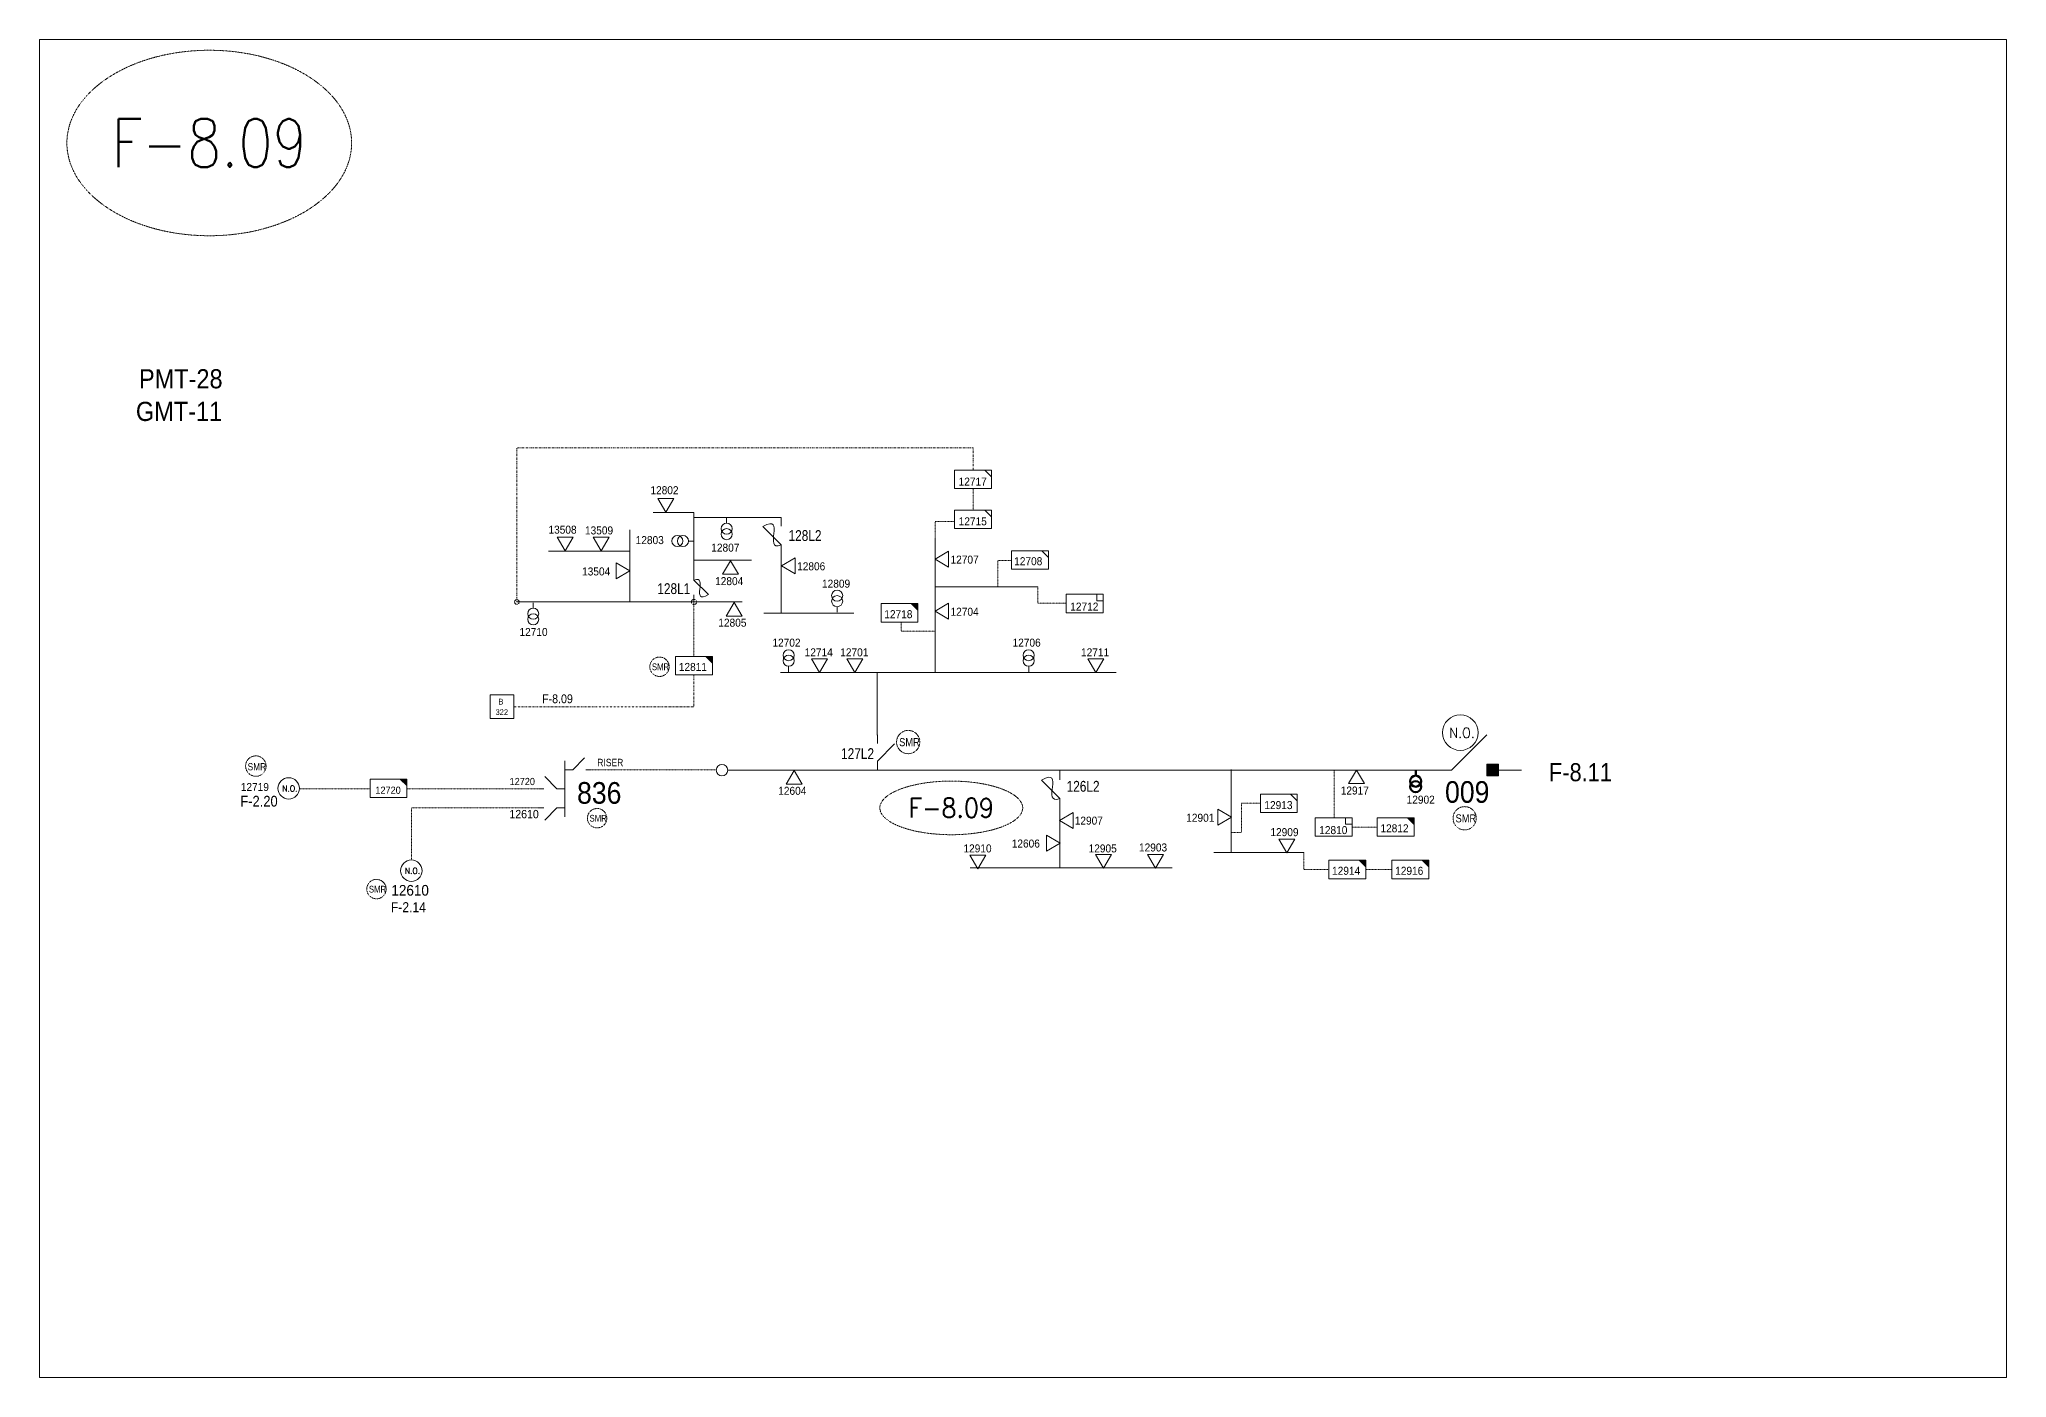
# Model space of a CAD drawing. Header units: metres. Extents: x 65984 to 144644, y -19036 to 23726.
# Drawn here: x 96201 to 97111, y 9176 to 9794 of the extents above; entities that cross this region are included whole.
import ezdxf
from ezdxf.enums import TextEntityAlignment as Align

# ---------------------------------------------------------------- set-up
doc = ezdxf.new("R2010")
doc.units = ezdxf.units.M
doc.header["$MEASUREMENT"] = 0
for name, pattern in [('DGN Style 3', [0.013877, 0, -0.013877]), ('DGN Style 4', [1.6, 0.8, -0.4, 0, -0.4]), ('DGN Style 7', [2, 0.9, -0.4, 0.3, -0.4])]:
    doc.linetypes.add(name, pattern=pattern)
doc.layers.get('0').update_dxf_attribs({"color": 95, "lineweight": 40})
for name, color, linetype, lineweight in [('ABS', 7, 'Continuous', 40), ('ABS NUMBER', 112, 'Continuous', 30), ('d_eos', 111, 'Continuous', 40), ('d_eos no', 121, 'Continuous', 40), ('d_fco', 5, 'Continuous', 40), ('d_fco text', 95, 'Continuous', 40), ('d_oh branch', 94, 'Continuous', 40), ('d_switch', 95, 'Continuous', 40), ('d_tf', 1, 'Continuous', 40), ('d_tf no', 6, 'Continuous', 40), ('d_tf_200', 1, 'Continuous', 40), ('d_ug cable', 95, 'Continuous', 40), ('d_unit sub', 7, 'Continuous', 40), ('fedr no', 95, 'Continuous', 40), ('GRID STATION  04', 7, 'Continuous', 40), ('O H MAIN FEEDER', 4, 'Continuous', 100), ('SW N O', 114, 'Continuous', 30)]:
    doc.layers.add(name, color=color, linetype=linetype, lineweight=lineweight)
doc.styles.add('NASKHF', font='naskhf.shx', dxfattribs={"height": 8})
doc.styles.add('Style-Arial', font='arial.ttf')
doc.styles.add('Style-ENGINEERING', font='ENGINEERING.shx')
doc.styles.add('Style-msdefault', font='msdefault.shx')
doc.styles.add('Style-STANDARD', font='STANDARD.shx')

# ---------------------------------------------------------------- blocks, each defined once
blk = doc.blocks.new('TFU_94')
at = {"layer": 'd_tf_200', "color": 1, "linetype": 'Continuous', "lineweight": 13}
blk.add_line((0, 10), (0, 0), dxfattribs=at)
for centre in [(0, 30), (0, 20)]:
    blk.add_circle(centre, 10, dxfattribs=at)
blk = doc.blocks.new('FUSE01')
at = {"color": 0, "linetype": 'ByBlock', "lineweight": -2}
blk.add_line((0, -17.15), (0, -22.55), dxfattribs=at)
at = {"color": 0, "linetype": 'ByBlock', "lineweight": -2, "flags": 128}
blk.add_lwpolyline([(0, 0.05), (0, -5.75), (-11.2, -16.95)], dxfattribs=at)
at = {"color": 0, "linetype": 'ByBlock', "lineweight": -2}
blk.add_open_spline([(-11.2, -16.95), (3.4, -25.35), (-11.6, -1.35), (0, -5.75)], degree=3, dxfattribs=at)
blk = doc.blocks.new('TF_8')
at = {"color": 0, "linetype": 'ByBlock', "lineweight": -2}
blk.add_line((6.3, 4.95), (9.9, 1.35), dxfattribs=at)
blk.add_3dface([(-10.1, 4.95), (9.9, 4.95), (9.9, -5.05), (-10.1, -5.05)], dxfattribs=at)
blk = doc.blocks.new('exist.us-1000kva')
at = {"color": 0, "linetype": 'ByBlock', "lineweight": -2, "flags": 128}
blk.add_lwpolyline([(40, 12.9), (32.8, 20), (40, 20)], close=True, dxfattribs=at)
at = {"color": 0, "linetype": 'ByBlock', "lineweight": -2, "extrusion": (0, 0, -1)}
blk.add_solid([(-40, 12.9), (-32.8, 20), (-40, 20)], dxfattribs=at)
at = {"color": 0, "linetype": 'ByBlock', "lineweight": -2, "xscale": 2, "yscale": 2}
blk.add_blockref('TF_8', (20.2, 10.1), dxfattribs=at)
blk = doc.blocks.new('TF3')
at = {"color": 0, "linetype": 'ByBlock', "lineweight": -2}
for p, q in [((11.3, 9), (18.3, 9)), ((18.3, 9), (18.3, 2))]:
    blk.add_line(p, q, dxfattribs=at)
at = {"color": 0, "linetype": 'ByBlock', "lineweight": -2, "flags": 128}
blk.add_lwpolyline([(18.3, 2), (11.3, 2), (11.3, 9)], dxfattribs=at)
at = {"color": 0, "linetype": 'ByBlock', "lineweight": -2}
blk.add_3dface([(-21.7, 9), (18.3, 9), (18.3, -11), (-21.7, -11)], dxfattribs=at)
blk = doc.blocks.new('*U1084')
at = {"layer": 'ABS', "color": 2, "linetype": 'Continuous', "lineweight": 13, "ltscale": 0.204148}
blk.add_line((-6, -5.7), (-11.6, -5.7), dxfattribs=at)
at = {"layer": 'ABS', "color": 2, "linetype": 'Continuous', "lineweight": 13, "ltscale": 0.204148, "flags": 128}
blk.add_lwpolyline([(11.6, -5.7), (5.6, -5.7), (-5.8, 5.7)], dxfattribs=at)
blk = doc.blocks.new('*U893')
at = {"layer": 'SW N O', "color": 3, "lineweight": 13}
blk.add_circle((0, 0), 16.8, dxfattribs=at)
at = {"layer": 'SW N O', "color": 3, "lineweight": 13, "style": 'Style-STANDARD'}
blk.add_text('N.O.', height=9.6, dxfattribs=at).set_placement((1.7, -0.2), align=Align.MIDDLE_CENTER)
blk = doc.blocks.new('ABS2_1_1')
at = {"color": 0, "linetype": 'ByBlock', "lineweight": -2, "ltscale": 500}
for q in [(-29900, 43500), (0, 0)]:
    blk.add_line((0, 13600), q, dxfattribs=at)
at = {"color": 0, "linetype": 'ByBlock', "lineweight": -2, "ltscale": 500, "flags": 128}
for points in [[(5000, 43600), (-5000, 43600), (-5000, 53600), (5000, 53600)], [(3791, 49653), (3791, 49653), (3791, 49653)]]:
    blk.add_lwpolyline(points, close=True, dxfattribs=at)
at = {"color": 0, "linetype": 'ByBlock', "lineweight": -2, "ltscale": 500}
for points in [[(5000, 43600), (-5000, 43600), (5000, 53600), (-5000, 53600)], [(3791, 49653), (3791, 49653), (3791, 49653)]]:
    blk.add_solid(points, dxfattribs=at)
blk = doc.blocks.new('TFU_9')
at = {"layer": 'd_tf_200', "color": 1, "linetype": 'Continuous', "lineweight": 53}
blk.add_line((0, 10), (0, 0), dxfattribs=at)
for centre in [(0, 30), (0, 20)]:
    blk.add_circle(centre, 10, dxfattribs=at)
blk = doc.blocks.new('TRA1_837')
at = {"layer": 'd_tf', "color": 1, "linetype": 'Continuous', "lineweight": 13, "ltscale": 0.000215867, "extrusion": (0, 0, -1), "flags": 128}
blk.add_lwpolyline([(-10.1, -17), (-0.1, 0), (9.9, -17)], close=True, dxfattribs=at)
blk = doc.blocks.new('TRA1_836')
at = {"layer": 'd_tf', "color": 1, "linetype": 'Continuous', "lineweight": 13, "ltscale": 0.000215867, "xscale": 1.000046566207833, "yscale": 1.000046566207833, "zscale": 1.000046566207833, "rotation": 180}
blk.add_blockref('TRA1_837', (0, 0), dxfattribs=at)
blk = doc.blocks.new('TRA1_368')
at = {"layer": 'd_tf', "color": 1, "linetype": 'Continuous', "lineweight": 0, "ltscale": 0.000215867, "flags": 128}
blk.add_lwpolyline([(10, -17), (0, 0), (-10, -17)], close=True, dxfattribs=at)
blk = doc.blocks.new('TRA1_367')
at = {"layer": 'd_tf', "color": 1, "linetype": 'Continuous', "lineweight": 0, "ltscale": 0.000215867, "xscale": 1.000046566207833, "yscale": 1.000046566207833, "zscale": 1.000046566207833, "rotation": 180}
blk.add_blockref('TRA1_368', (0, 0), dxfattribs=at)

msp = doc.modelspace()

# ---------------------------------------------------------------- linework, layer by layer
at = {"layer": 'd_eos', "color": 2, "linetype": 'Continuous', "lineweight": 13, "ltscale": 0.54966}
for p, q in [((96444.34, 9460.7), (96444.34, 9434.79)), ((96448.07, 9456.52), (96453.52, 9462.13)), ((96440.61, 9447.82), (96435.16, 9453.43)), ((96444.34, 9456.52), (96448.07, 9456.52)), ((96454.04, 9456.52), (96456.3, 9456.52)), ((96434.64, 9447.82), (96432.38, 9447.82)), ((96444.34, 9447.82), (96440.61, 9447.82)), ((96434.65, 9438.93), (96432.38, 9438.93)), ((96440.61, 9438.93), (96435.16, 9433.31)), ((96444.34, 9438.93), (96440.61, 9438.93))]:
    msp.add_line(p, q, dxfattribs=at)
at = {"layer": 'd_oh branch', "color": 1, "linetype": 'Continuous', "lineweight": 13}
for p, q in [((96504.1, 9575.45), (96485.17, 9575.45)), ((96504.1, 9547.72), (96504.1, 9575.45)), ((96504.1, 9573.2), (96544.43, 9573.2)), ((96474.47, 9567.55), (96474.47, 9534)), ((96615.54, 9501.5), (96615.54, 9563.34)), ((96474.47, 9557.58), (96436.78, 9557.58)), ((96504.1, 9553.48), (96530.7, 9553.48)), ((96544.43, 9529.04), (96544.43, 9558.03)), ((96526.45, 9534.14), (96422.21, 9534.14)), ((96663.14, 9541.12), (96615.54, 9541.12)), ((96536.46, 9529.04), (96578.04, 9529.04)), ((96699.35, 9501.5), (96544.07, 9501.5)), ((96588.85, 9501.5), (96588.85, 9472.51)), ((96752.54, 9418.29), (96752.54, 9456.77)), ((96673.24, 9411.21), (96673.24, 9440.31)), ((96744.39, 9418.29), (96786.02, 9418.29)), ((96631.84, 9411.21), (96725.26, 9411.21))]:
    msp.add_line(p, q, dxfattribs=at)
at = {"layer": 'd_ug cable', "color": 1, "linetype": 'DGN Style 3', "lineweight": 13}
for p, q in [((96633.13, 9576.58), (96633.13, 9586.54)), ((96800.08, 9434.39), (96800.08, 9456.44))]:
    msp.add_line(p, q, dxfattribs=at)
at = {"layer": 'd_ug cable', "color": 1, "linetype": 'DGN Style 7', "lineweight": 13, "flags": 128}
msp.add_lwpolyline([(96633.13, 9595.07), (96633.13, 9605.36), (96422.21, 9605.36), (96422.21, 9534.14)], dxfattribs=at)
at = {"layer": 'd_ug cable', "color": 1, "linetype": 'DGN Style 3', "lineweight": 13, "flags": 128}
for points in [[(96615.54, 9563.34), (96615.54, 9571.26), (96624.6, 9571.26)], [(96644.62, 9541.12), (96644.62, 9553.36), (96650.93, 9553.36)], [(96504.1, 9535.81), (96504.1, 9508.99)], [(96663.14, 9541.12), (96663.14, 9533.55), (96676.35, 9533.55)], [(96615.54, 9520.67), (96599.84, 9520.67), (96599.84, 9524.94)], [(96514.32, 9456.52), (96514.32, 9456.52), (96456.3, 9456.52)], [(96354.42, 9447.82), (96354.42, 9447.74), (96322.08, 9447.74)], [(96433.44, 9447.82), (96433.44, 9447.74), (96371.6, 9447.74)], [(96433.34, 9438.93), (96433.34, 9438.93), (96373.41, 9438.93)], [(96373.43, 9438.92), (96373.43, 9438.92), (96373.43, 9414.96)], [(96765.95, 9441.08), (96757.19, 9441.08), (96757.19, 9427.67), (96752.54, 9427.67)], [(96808.39, 9430.13), (96819.95, 9430.13)], [(96786.02, 9418.29), (96786.02, 9410.51), (96797.58, 9410.51)], [(96814.65, 9410.51), (96826.76, 9410.51)]]:
    msp.add_lwpolyline(points, dxfattribs=at)
at = {"layer": 'd_ug cable', "color": 1, "linetype": 'DGN Style 4', "lineweight": 13, "flags": 128}
msp.add_lwpolyline([(96504.1, 9500.45), (96504.1, 9485.73), (96420.84, 9485.73)], dxfattribs=at)
at = {"layer": 'd_ug cable', "color": 251, "linetype": 'DGN Style 3', "lineweight": 13}
for centre, radius in [((96422.21, 9534.14), 1.07), ((96504.1, 9534.14), 1.21)]:
    msp.add_circle(centre, radius, dxfattribs=at)
at = {"layer": 'd_ug cable', "color": 2, "linetype": 'DGN Style 3', "lineweight": 13}
for centre, radius in [((96488.15, 9504.21), 4.48), ((96603.15, 9469.4), 5.38), ((96301.52, 9458.3), 4.73), ((96459.31, 9434.21), 4.48), ((96860.41, 9434.17), 5.38), ((96357.3, 9401.44), 4.48)]:
    msp.add_circle(centre, radius, dxfattribs=at)
at = {"layer": 'fedr no', "color": 82, "linetype": 'DGN Style 3', "lineweight": 13, "true_color": 0x1dc70e}
for centre, major_axis, ratio in [((96279.98, 9746.26), (65.82, 0), 0.651175), ((96623.06, 9438.97), (33.02, 0), 0.375283)]:
    msp.add_ellipse(centre, major_axis=major_axis, ratio=ratio, dxfattribs=at)
at = {"layer": 'GRID STATION  04', "color": 1, "linetype": 'Continuous', "lineweight": 13, "ltscale": 0.437972, "flags": 128}
msp.add_lwpolyline([(96409.9, 9480.26), (96420.84, 9480.26), (96420.84, 9491.19), (96409.9, 9491.19)], close=True, dxfattribs=at)
at = {"layer": 'O H MAIN FEEDER', "color": 1, "lineweight": 13, "ltscale": 30}
msp.add_line((96519.7, 9456.44), (96849.38, 9456.44), dxfattribs=at)
at = {"layer": 'O H MAIN FEEDER', "color": 3, "lineweight": 13, "ltscale": 30}
msp.add_line((96876.12, 9456.44), (96886.75, 9456.44), dxfattribs=at)
at = {"layer": 'O H MAIN FEEDER', "color": 140, "linetype": 'Continuous', "lineweight": 13, "flags": 128}
msp.add_lwpolyline([(96201.43, 9794.16), (97111.01, 9794.16), (97111.01, 9175.66), (96201.43, 9175.66)], close=True, dxfattribs=at)
at = {"layer": 'O H MAIN FEEDER', "color": 40, "lineweight": 13, "ltscale": 0.488306}
msp.add_circle((96517.04, 9456.44), 2.66, dxfattribs=at)

# ---------------------------------------------------------------- block references
at = {"layer": 'ABS', "color": 2, "linetype": 'Continuous', "lineweight": 13, "ltscale": 0.204148, "xscale": 0.7000000000000001, "yscale": 0.7000000000000001, "zscale": 0.7000000000000001, "rotation": 270}
msp.add_blockref('*U1084', (96592.86, 9464.55), dxfattribs=at)
at = {"layer": 'ABS', "color": 2, "linetype": 'Continuous', "lineweight": 13, "ltscale": 0.812883, "xscale": 0.0005446322480400587, "yscale": 0.0005446322480400587, "zscale": 0.000360672857092237, "rotation": 269.9999999999997}
msp.add_blockref('ABS2_1_1', (96846.93, 9456.44), dxfattribs=at)
at = {"layer": 'd_fco', "color": 7, "linetype": 'Continuous', "lineweight": 13, "zscale": 0.1205302691593963}
for p, xscale, yscale, rotation in [((96544.43, 9556.12), 0.7575801333709902, -0.7575801333709908, 0.000228318672554131), ((96504.1, 9547.72), 0.599657519795586, -0.5996575197955865, 180.0002283186725), ((96673.24, 9438.95), 0.75758013337099, -0.7575801333709908, 8.491449307923095e-05)]:
    msp.add_blockref('FUSE01', p, dxfattribs=dict(at, xscale=xscale, yscale=yscale, rotation=rotation))
at = {"layer": 'd_tf', "color": 1, "linetype": 'Continuous', "lineweight": 13, "ltscale": 0.000215867, "extrusion": (0, 0, -1)}
for p, xscale, yscale, zscale, rotation in [((-96491.01, 9575.7), 0.3699999999999999, 0.3699999999999999, 0.3699999999999999, 359.9998173771477), ((-96474.47, 9548.43), 0.37, 0.37, 0.37, 270), ((-96520.97, 9553.22), 0.37, 0.37, 0.37, 180), ((-96522.68, 9533.88), 0.37, 0.37, 0.37, 180), ((-96550.38, 9456.18), 0.37, 0.37, 0.37, 180), ((-96752.66, 9434.65), 0.3699999999999999, 0.3699999999999999, 0.3699999999999999, 270.0001868667593), ((-96673.35, 9422.68), 0.3699999999999999, 0.3699999999999999, 0.3699999999999999, 270.0001868667593)]:
    msp.add_blockref('TRA1_836', p, dxfattribs=dict(at, xscale=xscale, yscale=yscale, zscale=zscale, rotation=rotation))
at = {"layer": 'd_tf', "color": 1, "linetype": 'Continuous', "lineweight": 13, "ltscale": 0.000215867, "xscale": 0.37, "yscale": 0.37, "zscale": 0.37}
for p, rotation in [((96444.64, 9557.83), 359.9999999999999), ((96461.15, 9557.83), 359.9999999999999), ((96544.54, 9550.78), 270), ((96615.54, 9553.89), 270.0001230743661), ((96615.54, 9529.8), 270.0001230743661), ((96562.13, 9501.51), 359.9999999999999), ((96578.57, 9501.51), 359.9999999999999), ((96689.9, 9501.51), 359.9999999999999), ((96673.12, 9433.08), 270), ((96778.26, 9418.2), 359.9999999999999), ((96635.39, 9410.77), 359.9999999999999), ((96693.49, 9411.12), 359.9999999999999), ((96717.49, 9411.12), 359.9999999999999)]:
    msp.add_blockref('TRA1_836', p, dxfattribs=dict(at, rotation=rotation))
at = {"layer": 'd_tf', "color": 1, "linetype": 'Continuous', "lineweight": 0, "ltscale": 0.000215867, "extrusion": (0, 0, -1), "xscale": 0.37, "yscale": 0.37, "zscale": 0.37, "rotation": 180}
msp.add_blockref('TRA1_367', (-96810.44, 9456.48), dxfattribs=at)
at = {"layer": 'd_tf_200', "color": 1, "linetype": 'Continuous', "lineweight": 13, "extrusion": (0, 0, -1)}
for p, xscale, yscale, zscale, rotation in [((-96519.2, 9573.16), 0.2560573599939427, 0.2560573599939427, 0.2560573599939427, 179.9999999999999), ((-96504.1, 9562.31), 0.256057359993943, 0.256057359993943, 0.256057359993943, 269.9999999999999)]:
    msp.add_blockref('TFU_94', p, dxfattribs=dict(at, xscale=xscale, yscale=yscale, zscale=zscale, rotation=rotation))
at = {"layer": 'd_tf_200', "color": 1, "linetype": 'Continuous', "lineweight": 13}
for p, xscale, yscale, zscale, rotation in [((96429.77, 9533.82), 0.2560573599939431, 0.2560573599939431, 0.2560573599939431, 179.9999999999999), ((96570.29, 9529.39), 0.2560573599939427, 0.2560573599939427, 0.2560573599939427, 359.9999999999999), ((96547.84, 9501.85), 0.2560573599939427, 0.2560573599939427, 0.2560573599939427, 359.9999999999999), ((96658.86, 9501.85), 0.2560573599939427, 0.2560573599939427, 0.2560573599939427, 359.9999999999999)]:
    msp.add_blockref('TFU_94', p, dxfattribs=dict(at, xscale=xscale, yscale=yscale, zscale=zscale, rotation=rotation))
at = {"layer": 'd_tf_200', "color": 1, "linetype": 'Continuous', "lineweight": 53, "xscale": 0.2560573599939434, "yscale": 0.2560573599939434, "zscale": 0.2560573599939434, "rotation": 179.9999999999999}
msp.add_blockref('TFU_9', (96837.77, 9456.43), dxfattribs=at)
at = {"layer": 'd_unit sub', "color": 1, "linetype": 'Continuous', "lineweight": 13, "rotation": 359.9999999999999}
for name, p, xscale, yscale, zscale in [('TF_8', (96633.22, 9590.85), 0.8535245333131425, 0.8535245333131425, 0.4267622666565712), ('TF_8', (96633.22, 9572.36), 0.8535245333131425, 0.8535245333131425, 0.4267622666565712), ('TF_8', (96659.55, 9553.6), 0.8535245333131425, 0.8535245333131425, 0.4267622666565712), ('exist.us-1000kva', (96590.57, 9524.83), 0.4267622666565712, 0.4267622666565712, 0.4267622666565712), ('TF3', (96685.46, 9533.85), 0.4266530155163069, 0.4266530155163069, 0.1300771388769227), ('exist.us-1000kva', (96354.42, 9443.85), 0.4234799212057235, 0.4234799212057235, 0.3840860399909141), ('TF_8', (96774.57, 9441.12), 0.8535245333131425, 0.8535245333131425, 0.4267622666565712), ('TF3', (96800.58, 9430.55), 0.4266530155163069, 0.4266530155163069, 0.1300771388769227), ('exist.us-1000kva', (96819.95, 9425.86), 0.4267622666565712, 0.4267622666565712, 0.4267622666565712), ('exist.us-1000kva', (96797.58, 9406.24), 0.4267622666565712, 0.4267622666565712, 0.4267622666565712), ('exist.us-1000kva', (96826.76, 9406.24), 0.4267622666565712, 0.4267622666565712, 0.4267622666565712)]:
    msp.add_blockref(name, p, dxfattribs=dict(at, xscale=xscale, yscale=yscale, zscale=zscale))
at = {"layer": 'd_unit sub', "color": 2, "linetype": 'Continuous', "lineweight": 13, "xscale": 0.4267622666565712, "yscale": 0.4267622666565712, "zscale": 0.4267622666565712, "rotation": 359.9999999999999}
msp.add_blockref('exist.us-1000kva', (96495.56, 9500.45), dxfattribs=at)
at = {"layer": 'SW N O', "color": 3, "lineweight": 13}
for p, xscale, yscale, zscale in [((96858.4, 9473.77), 0.4891868202059089, 0.4891868202059089, 0.4891868202059089), ((96316.72, 9447.98), 0.2950694635422144, 0.2950694635422144, 0.2950694635422144), ((96373.43, 9409.94), 0.2950694635422144, 0.2950694635422144, 0.2950694635422144)]:
    msp.add_blockref('*U893', p, dxfattribs=dict(at, xscale=xscale, yscale=yscale, zscale=zscale))

# ---------------------------------------------------------------- texts
at = {"layer": 'ABS NUMBER', "color": 2, "lineweight": 13, "style": 'Style-Arial', "width": 0.88}
msp.add_text('009', height=10, dxfattribs=at).set_placement((96851.35, 9451.33), align=Align.TOP_LEFT)
at = {"layer": 'd_eos no', "color": 7, "linetype": 'Continuous', "lineweight": 13, "style": 'Style-Arial', "width": 0.88}
for s, p in [('PMT-28', (96247.5, 9641.73)), ('GMT-11', (96246.07, 9626.64))]:
    msp.add_text(s, height=8.843, dxfattribs=at).set_placement(p, align=Align.TOP_LEFT)
at = {"layer": 'd_eos no', "color": 2, "linetype": 'Continuous', "lineweight": 13, "style": 'Style-Arial', "width": 0.88}
msp.add_text('836', height=10, dxfattribs=at).set_placement((96450.04, 9450.9), align=Align.TOP_LEFT)
at = {"layer": 'd_fco text', "color": 7, "linetype": 'Continuous', "lineweight": 13, "style": 'Style-msdefault', "width": 0.82}
for s, p in [('128L2', (96563.06, 9562.34)), ('128L1', (96502.39, 9537.8))]:
    msp.add_text(s, height=5, rotation=0.03394, dxfattribs=at).set_placement(p, align=Align.RIGHT)
at = {"layer": 'd_fco text', "color": 2, "linetype": 'Continuous', "lineweight": 13, "style": 'Style-msdefault', "width": 0.82}
msp.add_text('127L2', height=5, rotation=0.03357, dxfattribs=at).set_placement((96587.35, 9461.56), align=Align.RIGHT)
at = {"layer": 'd_fco text', "color": 7, "linetype": 'Continuous', "lineweight": 13, "style": 'Style-msdefault', "width": 0.82}
msp.add_text('126L2', height=5, rotation=0.03376, dxfattribs=at).set_placement((96676.38, 9451.44), align=Align.TOP_LEFT)
at = {"layer": 'd_switch', "color": 1, "linetype": 'Continuous', "lineweight": 30, "ltscale": 0.972, "style": 'Style-ENGINEERING', "width": 0.857143}
for p in [(96484.65, 9505.74), (96455.81, 9435.74), (96353.79, 9402.96)]:
    msp.add_text('SMR', height=3.121, rotation=0.00263, dxfattribs=at).set_placement(p, align=Align.TOP_LEFT)
at = {"layer": 'd_switch', "color": 1, "linetype": 'Continuous', "lineweight": 13, "style": 'Style-msdefault', "width": 0.9}
msp.add_text('F-8.09', height=4.085, dxfattribs=at).set_placement((96448.09, 9491.44), align=Align.TOP_RIGHT)
at = {"layer": 'd_switch', "color": 1, "linetype": 'Continuous', "lineweight": 30, "ltscale": 1.1664, "style": 'Style-ENGINEERING', "width": 0.857143}
for p in [(96598.95, 9471.23), (96856.21, 9436.01)]:
    msp.add_text('SMR', height=3.745, rotation=0.00263, dxfattribs=at).set_placement(p, align=Align.TOP_LEFT)
at = {"layer": 'd_switch', "color": 1, "linetype": 'Continuous', "lineweight": 30, "ltscale": 0.988793, "style": 'Style-ENGINEERING', "width": 0.857143}
msp.add_text('SMR', height=3.358, rotation=0.00263, dxfattribs=at).set_placement((96297.74, 9459.68), align=Align.TOP_LEFT)
at = {"layer": 'd_switch', "color": 7, "linetype": 'Continuous', "lineweight": 13, "style": 'Style-ENGINEERING', "width": 0.857143}
msp.add_text('RISER', height=3.43, dxfattribs=at).set_placement((96471.41, 9461.66), align=Align.TOP_RIGHT)
at = {"layer": 'd_switch', "color": 55, "linetype": 'Continuous', "lineweight": 13, "style": 'Style-msdefault', "width": 0.9}
for s, height, p in [('F-8.11', 8.365, (96928.5, 9459.65)), ('F-2.20', 4.964, (96311.62, 9444.55)), ('F-2.14', 4.654, (96380.15, 9395.4))]:
    msp.add_text(s, height=height, dxfattribs=at).set_placement(p, align=Align.TOP_RIGHT)
at = {"layer": 'd_tf no', "color": 1, "linetype": 'Continuous', "lineweight": 13, "style": 'Style-msdefault', "width": 0.945946}
for s, height, p in [('12802', 3.7, (96483.95, 9587.64)), ('12717', 3.7, (96626.45, 9591.62)), ('13508', 3.7, (96436.81, 9569.41)), ('13509', 3.7, (96453.69, 9569.06)), ('12715', 3.7, (96626.48, 9573.27)), ('12803', 3.7, (96477.13, 9564.59)), ('12806', 3.7, (96551.78, 9552.48)), ('12707', 3.7, (96622.71, 9555.56)), ('12708', 3.7, (96652.14, 9554.83)), ('13504', 3.7, (96452.35, 9550.1)), ('12809', 3.7, (96563.28, 9544.46)), ('12712', 3.7, (96678.06, 9533.85)), ('12718', 3.7, (96592.09, 9530.35)), ('12704', 3.7, (96622.71, 9531.47)), ('12710', 3.7, (96423.4, 9522.12)), ('12702', 3.7, (96540.36, 9517.19)), ('12706', 3.7, (96651.38, 9517.19)), ('12714', 3.7, (96555.27, 9512.71)), ('12701', 3.7, (96571.71, 9512.71)), ('12711', 3.7, (96683.04, 9512.71)), ('12720', 3.33, (96356.8, 9448.81)), ('12913', 3.7, (96767.82, 9442.12)), ('12907', 3.7, (96680.14, 9434.94)), ('12901', 3.7, (96731.68, 9436.27)), ('12606', 3.7, (96651.01, 9424.34)), ('12909', 3.7, (96770.6, 9429.61)), ('12810', 3.7, (96793.18, 9430.56)), ('12812', 3.7, (96821.47, 9431.38)), ('12910', 3.7, (96628.68, 9422.1)), ('12905', 3.7, (96686.55, 9422.09)), ('12903', 3.7, (96709.84, 9422.53)), ('12914', 3.7, (96799.11, 9411.76)), ('12916', 3.7, (96828.29, 9411.76))]:
    msp.add_text(s, height=height, dxfattribs=at).set_placement(p, align=Align.TOP_LEFT)
for s, p in [('12807', (96512.09, 9557.4)), ('12804', (96513.86, 9541.92)), ('12805', (96515.34, 9522.72)), ('12604', (96543.04, 9445.02))]:
    msp.add_text(s, height=3.7, dxfattribs=at).set_placement(p)
at = {"layer": 'd_tf no', "color": 2, "linetype": 'Continuous', "lineweight": 13, "style": 'Style-msdefault', "width": 0.945946}
for s, p in [('12811', (96497.09, 9505.97)), ('12719', (96294.56, 9450.47))]:
    msp.add_text(s, height=3.7, dxfattribs=at).set_placement(p, align=Align.TOP_LEFT)
at = {"layer": 'd_tf no', "color": 7, "linetype": 'Continuous', "lineweight": 13, "style": 'Style-msdefault', "width": 0.945946}
msp.add_text('12720', height=3.33, dxfattribs=at).set_placement((96418.85, 9452.83), align=Align.TOP_LEFT)
at = {"layer": 'd_tf no', "color": 1, "linetype": 'Continuous', "lineweight": 40, "style": 'Style-msdefault', "width": 0.945946}
msp.add_text('12917', height=3.7, dxfattribs=at).set_placement((96803.12, 9445.15))
msp.add_text('12902', height=3.7, dxfattribs=at).set_placement((96833.59, 9444.63), align=Align.TOP_LEFT)
at = {"layer": 'd_tf no', "color": 7, "linetype": 'Continuous', "lineweight": 13, "insert": (96418.76, 9438.03), "char_height": 3.8625, "attachment_point": 1, "style": 'NASKHF'}
msp.add_mtext('\\Fmsdefault;\\H1x;\\W0.945946;12610\\P', dxfattribs=at)
at = {"layer": 'd_tf no', "color": 2, "linetype": 'Continuous', "lineweight": 13, "insert": (96364.21, 9403.35), "char_height": 4.9247, "attachment_point": 1, "style": 'NASKHF'}
msp.add_mtext('\\Fmsdefault;\\H1x;\\W0.945946;12610\\P', dxfattribs=at)
at = {"layer": 'fedr no', "color": 6, "linetype": 'Continuous', "lineweight": 13, "style": 'Style-STANDARD', "width": 0.909091}
msp.add_text('F-8.09', height=22.314, dxfattribs=at).set_placement((96279.98, 9746.26), align=Align.MIDDLE_CENTER)
at = {"layer": 'fedr no', "color": 6, "linetype": 'Continuous', "lineweight": 13, "insert": (96623.06, 9438.97), "char_height": 8.852, "attachment_point": 5, "style": 'Style-STANDARD'}
msp.add_mtext('F-8.09', dxfattribs=at)
at = {"layer": 'GRID STATION  04', "color": 1, "linetype": 'Continuous', "lineweight": 13, "style": 'Style-msdefault', "width": 0.888889}
for s, height, p in [('B', 2.68, (96415.99, 9489.41)), ('322', 2.678, (96418.12, 9484.56))]:
    msp.add_text(s, height=height, dxfattribs=at).set_placement(p, align=Align.TOP_RIGHT)

doc.saveas('drawing.dxf')
